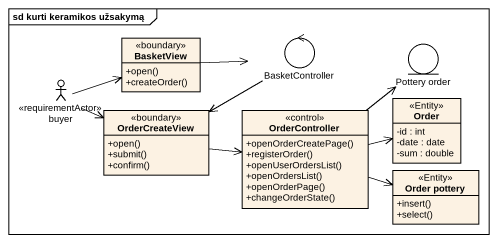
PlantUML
@startuml
mainframe sd kurti keramikos užsakymą
allowmixing
hide circle
hide empty members
skinparam classAttributeIconSize 0
class BasketView <<boundary>> {
  +open()
  +createOrder()
}
control BasketController
entity "Pottery order" as Pottery_order
actor buyer <<requirementActor>>
class Order <<Entity>> {
  -id : int
  -date : date
  -sum : double
}
class OrderCreateView <<boundary>> {
  +open()
  +submit()
  +confirm()
}
class OrderController <<control>> {
  +openOrderCreatePage()
  +registerOrder()
  +openUserOrdersList()
  +openOrdersList()
  +openOrderPage()
  +changeOrderState()
}
class "Order pottery" as Order_pottery <<Entity>> {
  +insert()
  +select()
}
BasketView -right-> BasketController
BasketController -left-> OrderCreateView
buyer -right-> BasketView
buyer -right-> OrderCreateView
OrderCreateView -right-> OrderController
OrderController -up-> Pottery_order
OrderController -right-> Order
OrderController -right-> Order_pottery
@enduml
